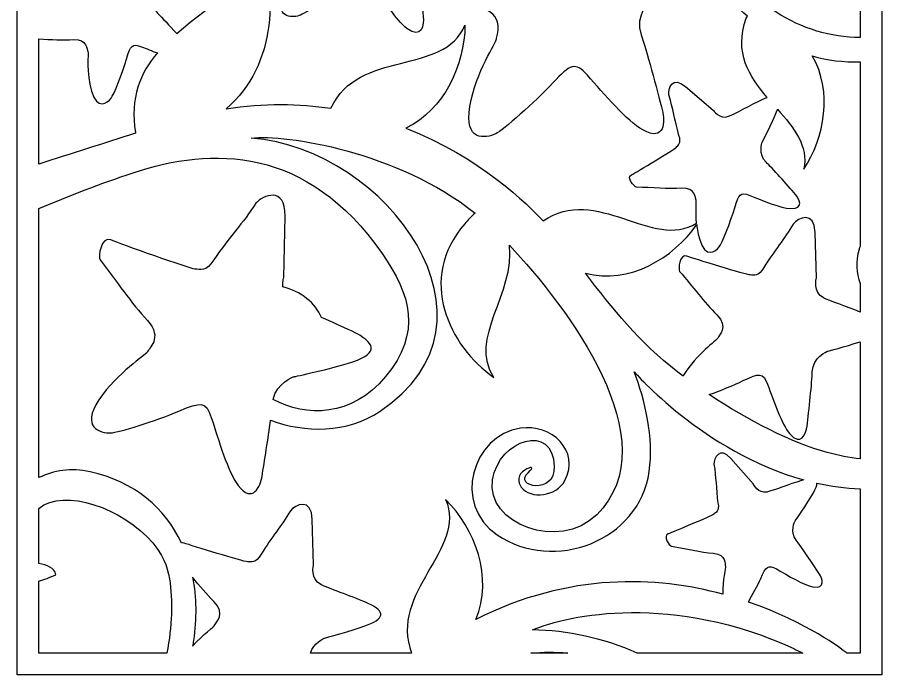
# Model space of a CAD drawing. Header units: centimetres. Extents: x -18.9 to -11, y -9 to 9.
# Drawn here: x -18.93 to -11.03, y -9 to -3 of the extents above; entities that cross this region are included whole.
import ezdxf

# ---------------------------------------------------------------- set-up
doc = ezdxf.new("R2010")
doc.units = ezdxf.units.CM
doc.header["$MEASUREMENT"] = 0
doc.layers.add('layer 1', color=7, linetype='Continuous')

msp = doc.modelspace()

# ---------------------------------------------------------------- linework, layer by layer
at = {"layer": 'layer 1', "color": 250, "lineweight": 30}
for points, knots in [([(-18.92894, -9.00021), (-18.92894, -9.00021), (-11.03381, -9.00021), (-11.03381, -9.00021), (-11.03381, -9.00021), (-11.03381, -9.00021), (-11.03381, 9.00069), (-11.03381, 9.00069), (-11.03381, 9.00069), (-11.03381, 9.00069), (-18.92894, 9.00069), (-18.92894, 9.00069), (-18.92894, 9.00069), (-18.92894, 9.00069), (-18.92894, -9.00021), (-18.92894, -9.00021)], [0, 0, 0, 0, 0.2, 0.2, 0.2, 0.2, 0.4, 0.4, 0.4, 0.4, 0.6, 0.6, 0.6, 0.6, 1, 1, 1, 1]), ([(-11.23119, -3.18339), (-11.23119, -3.18339), (-11.23119, -1.91637), (-11.23119, -1.91637), (-11.23119, -1.91637), (-11.23119, -1.91637), (-11.23384, -1.90781), (-11.23384, -1.90781), (-11.23384, -1.90781), (-11.23851, -1.89252), (-11.24248, -1.87732), (-11.2458, -1.86226), (-11.2458, -1.86226), (-11.2607, -1.87339), (-11.28616, -1.87781), (-11.32698, -1.87029), (-11.32698, -1.87029), (-11.42681, -1.85191), (-11.59229, -1.75024), (-11.71602, -1.68088), (-11.71602, -1.68088), (-11.80403, -1.63156), (-11.82513, -1.6541), (-11.88286, -1.78275), (-11.88286, -1.78275), (-11.94297, -1.9167), (-12.06266, -2.12189), (-12.093, -2.15158), (-12.093, -2.15158), (-12.13818, -2.19578), (-12.24714, -2.24956), (-12.27739, -2.05455), (-12.27739, -2.05455), (-12.30764, -1.85954), (-12.25063, -1.67061), (-12.25813, -1.65255), (-12.25813, -1.65255), (-12.26564, -1.63449), (-12.24392, -1.52607), (-12.38351, -1.51404), (-12.38351, -1.51404), (-12.49351, -1.50457), (-12.61239, -1.48022), (-12.73479, -1.45698), (-12.73479, -1.45698), (-12.73372, -1.59808), (-12.72415, -1.73069), (-12.70317, -1.84709), (-12.70317, -1.84709), (-12.67676, -1.99369), (-12.63473, -2.12977), (-12.57996, -2.25471), (-12.57996, -2.25471), (-12.56852, -2.26632), (-12.56224, -2.27989), (-12.56145, -2.29557), (-12.56145, -2.29557), (-12.29678, -2.85852), (-11.76687, -3.18151), (-11.23119, -3.18339)], [0, 0, 0, 0, 0.0625, 0.0625, 0.0625, 0.0625, 0.125, 0.125, 0.125, 0.125, 0.1875, 0.1875, 0.1875, 0.1875, 0.25, 0.25, 0.25, 0.25, 0.3125, 0.3125, 0.3125, 0.3125, 0.375, 0.375, 0.375, 0.375, 0.4375, 0.4375, 0.4375, 0.4375, 0.5, 0.5, 0.5, 0.5, 0.5625, 0.5625, 0.5625, 0.5625, 0.625, 0.625, 0.625, 0.625, 0.6875, 0.6875, 0.6875, 0.6875, 0.75, 0.75, 0.75, 0.75, 0.8125, 0.8125, 0.8125, 0.8125, 0.875, 0.875, 0.875, 0.875, 1, 1, 1, 1]), ([(-12.72459, -4.87725), (-13.12722, -5.13044), (-13.63642, -4.51922), (-14.12723, -4.85615), (-14.12723, -4.85615), (-14.26262, -4.70856), (-14.69942, -4.27548), (-15.38095, -4.01017), (-15.38095, -4.01017), (-15.02752, -3.8431), (-14.84437, -3.42984), (-14.83991, -3.07084), (-14.83991, -3.07084), (-15.03142, -3.53439), (-15.81307, -3.28213), (-16.06398, -3.82814), (-16.06398, -3.82814), (-16.35518, -3.78485), (-16.67484, -3.77964), (-17.0204, -3.83253), (-17.0204, -3.83253), (-16.55723, -3.4359), (-16.53768, -2.73513), (-16.75219, -2.23747), (-16.75219, -2.23747), (-16.74067, -2.65483), (-17.14837, -2.86347), (-17.47318, -3.147), (-17.47318, -3.147), (-17.53891, -3.07373), (-17.6094, -2.99677), (-17.6441, -2.96394), (-17.6441, -2.96394), (-17.71914, -2.89296), (-17.68082, -2.78368), (-17.68082, -2.78368), (-17.68082, -2.78368), (-17.68082, -2.78368), (-17.58733, -2.60563), (-17.54259, -2.48838), (-17.54259, -2.48838), (-17.48852, -2.34671), (-17.54364, -2.32771), (-17.67439, -2.38861), (-17.67439, -2.38861), (-17.78085, -2.43821), (-17.9345, -2.52426), (-17.98731, -2.54473), (-17.98731, -2.54473), (-18.06778, -2.57591), (-18.12813, -2.48799), (-18.12813, -2.48799), (-18.12813, -2.48799), (-18.12813, -2.48799), (-18.27815, -2.35973), (-18.27815, -2.35973), (-18.27815, -2.35973), (-17.84177, -2.40616), (-17.35907, -2.32585), (-16.86092, -2.01228), (-16.86092, -2.01228), (-16.79435, -1.97037), (-16.73329, -1.92187), (-16.6776, -1.86773), (-16.6776, -1.86773), (-16.554, -1.96325), (-16.43521, -2.0586), (-16.3179, -2.13169), (-16.3179, -2.13169), (-16.1734, -2.22172), (-16.25673, -2.32714), (-16.25856, -2.35083), (-16.25856, -2.35083), (-16.26039, -2.37453), (-16.42635, -2.54764), (-16.50119, -2.77548), (-16.50119, -2.77548), (-16.57603, -3.00332), (-16.42837, -3.0052), (-16.35508, -2.98226), (-16.35508, -2.98226), (-16.30583, -2.96685), (-16.06304, -2.81071), (-15.92405, -2.69885), (-15.92405, -2.69885), (-15.79057, -2.5914), (-15.75529, -2.57862), (-15.68722, -2.68059), (-15.68722, -2.68059), (-15.59149, -2.82395), (-15.46841, -3.02533), (-15.37047, -3.10031), (-15.37047, -3.10031), (-15.23259, -3.20585), (-15.2135, -3.05842), (-15.2208, -2.99273), (-15.2208, -2.99273), (-15.23241, -2.88836), (-15.2516, -2.72102), (-15.26891, -2.59581), (-15.26891, -2.59581), (-15.06326, -2.71029), (-14.86555, -2.82959), (-14.67562, -2.91269), (-14.67562, -2.91269), (-14.4642, -3.00517), (-14.55535, -3.16285), (-14.55317, -3.19498), (-14.55317, -3.19498), (-14.551, -3.22712), (-14.73972, -3.49175), (-14.79553, -3.81195), (-14.79553, -3.81195), (-14.85133, -4.13215), (-14.65293, -4.10579), (-14.55912, -4.0607), (-14.55912, -4.0607), (-14.4961, -4.0304), (-14.20101, -3.77353), (-14.03648, -3.59631), (-14.03648, -3.59631), (-13.87848, -3.42611), (-13.83367, -3.40207), (-13.72242, -3.5255), (-13.72242, -3.5255), (-13.56601, -3.69905), (-13.36155, -3.94506), (-13.21553, -4.02646), (-13.21553, -4.02646), (-13.00998, -4.14106), (-13.0132, -3.9396), (-13.03585, -3.85292), (-13.03585, -3.85292), (-13.08766, -3.65455), (-13.18622, -3.28404), (-13.23194, -3.15718), (-13.23194, -3.15718), (-13.29555, -2.98068), (-13.14399, -2.83479), (-13.14399, -2.83479), (-13.14399, -2.83479), (-13.14399, -2.83479), (-12.85861, -2.63102), (-12.6886, -2.47839), (-12.6886, -2.47839), (-12.58106, -2.65801), (-12.44101, -2.83034), (-12.26071, -2.98868), (-12.26071, -2.98868), (-12.26513, -2.99363), (-12.2687, -2.99968), (-12.27131, -3.00698), (-12.27131, -3.00698), (-12.38403, -3.32153), (-12.24474, -3.53582), (-12.08023, -3.72862), (-12.08023, -3.72862), (-12.09257, -3.73328), (-12.10583, -3.73897), (-12.11997, -3.74556), (-12.11997, -3.74556), (-12.22643, -3.79515), (-12.38009, -3.88121), (-12.43289, -3.90168), (-12.43289, -3.90168), (-12.51337, -3.93286), (-12.57372, -3.84493), (-12.57372, -3.84493), (-12.57372, -3.84493), (-12.57372, -3.84493), (-12.82438, -3.63063), (-12.82438, -3.63063), (-12.82438, -3.63063), (-12.94909, -3.52401), (-12.98694, -3.6524), (-12.97729, -3.70713), (-12.97729, -3.70713), (-12.93838, -3.83202), (-12.92687, -3.93084), (-12.88646, -4.07558), (-12.88646, -4.07558), (-12.85889, -4.14996), (-12.89426, -4.16679), (-12.91201, -4.18555), (-12.91201, -4.18555), (-12.92975, -4.20431), (-13.26973, -4.40987), (-13.32036, -4.43575), (-13.32036, -4.43575), (-13.371, -4.46163), (-13.29187, -4.548), (-13.27415, -4.54854), (-13.27415, -4.54854), (-13.12949, -4.55304), (-12.98678, -4.56572), (-12.85993, -4.55874), (-12.85993, -4.55874), (-12.73307, -4.55177), (-12.73877, -4.65188), (-12.72973, -4.66714), (-12.72973, -4.66714), (-12.72344, -4.67775), (-12.73467, -4.76654), (-12.72459, -4.87725)], [0, 0, 0, 0, 0.0192308, 0.0192308, 0.0192308, 0.0192308, 0.0384615, 0.0384615, 0.0384615, 0.0384615, 0.0576923, 0.0576923, 0.0576923, 0.0576923, 0.0769231, 0.0769231, 0.0769231, 0.0769231, 0.0961538, 0.0961538, 0.0961538, 0.0961538, 0.1153846, 0.1153846, 0.1153846, 0.1153846, 0.1346154, 0.1346154, 0.1346154, 0.1346154, 0.1538462, 0.1538462, 0.1538462, 0.1538462, 0.1730769, 0.1730769, 0.1730769, 0.1730769, 0.1923077, 0.1923077, 0.1923077, 0.1923077, 0.2115385, 0.2115385, 0.2115385, 0.2115385, 0.2307692, 0.2307692, 0.2307692, 0.2307692, 0.25, 0.25, 0.25, 0.25, 0.2692308, 0.2692308, 0.2692308, 0.2692308, 0.2884615, 0.2884615, 0.2884615, 0.2884615, 0.3076923, 0.3076923, 0.3076923, 0.3076923, 0.3269231, 0.3269231, 0.3269231, 0.3269231, 0.3461538, 0.3461538, 0.3461538, 0.3461538, 0.3653846, 0.3653846, 0.3653846, 0.3653846, 0.3846154, 0.3846154, 0.3846154, 0.3846154, 0.4038462, 0.4038462, 0.4038462, 0.4038462, 0.4230769, 0.4230769, 0.4230769, 0.4230769, 0.4423077, 0.4423077, 0.4423077, 0.4423077, 0.4615385, 0.4615385, 0.4615385, 0.4615385, 0.4807692, 0.4807692, 0.4807692, 0.4807692, 0.5, 0.5, 0.5, 0.5, 0.5192308, 0.5192308, 0.5192308, 0.5192308, 0.5384615, 0.5384615, 0.5384615, 0.5384615, 0.5576923, 0.5576923, 0.5576923, 0.5576923, 0.5769231, 0.5769231, 0.5769231, 0.5769231, 0.5961538, 0.5961538, 0.5961538, 0.5961538, 0.6153846, 0.6153846, 0.6153846, 0.6153846, 0.6346154, 0.6346154, 0.6346154, 0.6346154, 0.6538462, 0.6538462, 0.6538462, 0.6538462, 0.6730769, 0.6730769, 0.6730769, 0.6730769, 0.6923077, 0.6923077, 0.6923077, 0.6923077, 0.7115385, 0.7115385, 0.7115385, 0.7115385, 0.7307692, 0.7307692, 0.7307692, 0.7307692, 0.75, 0.75, 0.75, 0.75, 0.7692308, 0.7692308, 0.7692308, 0.7692308, 0.7884615, 0.7884615, 0.7884615, 0.7884615, 0.8076923, 0.8076923, 0.8076923, 0.8076923, 0.8269231, 0.8269231, 0.8269231, 0.8269231, 0.8461538, 0.8461538, 0.8461538, 0.8461538, 0.8653846, 0.8653846, 0.8653846, 0.8653846, 0.8846154, 0.8846154, 0.8846154, 0.8846154, 0.9038462, 0.9038462, 0.9038462, 0.9038462, 0.9230769, 0.9230769, 0.9230769, 0.9230769, 0.9423077, 0.9423077, 0.9423077, 0.9423077, 0.9615385, 0.9615385, 0.9615385, 0.9615385, 1, 1, 1, 1]), ([(-18.73156, -3.19557), (-18.73156, -3.19557), (-18.73156, -4.33814), (-18.73156, -4.33814), (-18.73156, -4.33814), (-18.43872, -4.24208), (-18.13697, -4.14994), (-17.84849, -4.05462), (-17.84849, -4.05462), (-17.84875, -4.05341), (-17.84902, -4.05221), (-17.84922, -4.05096), (-17.84922, -4.05096), (-17.90202, -3.73199), (-17.80487, -3.50671), (-17.64971, -3.32324), (-17.64971, -3.32324), (-17.69969, -3.30415), (-17.7496, -3.28379), (-17.79384, -3.26663), (-17.79384, -3.26663), (-17.87914, -3.23354), (-17.89521, -3.25647), (-17.93066, -3.37932), (-17.93066, -3.37932), (-17.96757, -3.50724), (-18.04891, -3.70667), (-18.07238, -3.7372), (-18.07238, -3.7372), (-18.1073, -3.78263), (-18.19829, -3.84479), (-18.25027, -3.67355), (-18.25027, -3.67355), (-18.30224, -3.50233), (-18.27511, -3.32545), (-18.28415, -3.31019), (-18.28415, -3.31019), (-18.2932, -3.29494), (-18.28749, -3.19483), (-18.41434, -3.2018), (-18.41434, -3.2018), (-18.5127, -3.20721), (-18.62061, -3.20082), (-18.73156, -3.19557)], [0, 0, 0, 0, 0.0833333, 0.0833333, 0.0833333, 0.0833333, 0.1666667, 0.1666667, 0.1666667, 0.1666667, 0.25, 0.25, 0.25, 0.25, 0.3333333, 0.3333333, 0.3333333, 0.3333333, 0.4166667, 0.4166667, 0.4166667, 0.4166667, 0.5, 0.5, 0.5, 0.5, 0.5833333, 0.5833333, 0.5833333, 0.5833333, 0.6666667, 0.6666667, 0.6666667, 0.6666667, 0.75, 0.75, 0.75, 0.75, 0.8333333, 0.8333333, 0.8333333, 0.8333333, 1, 1, 1, 1]), ([(-11.23119, -5.68887), (-11.23119, -5.68887), (-11.23119, -5.4296), (-11.23119, -5.4296), (-11.23119, -5.4296), (-11.2673, -5.33313), (-11.27196, -5.22455), (-11.24084, -5.11914), (-11.24084, -5.11914), (-11.23783, -5.10895), (-11.23446, -5.09914), (-11.23119, -5.08922), (-11.23119, -5.08922), (-11.23119, -5.08922), (-11.23119, -3.40411), (-11.23119, -3.40411), (-11.23119, -3.40411), (-11.38289, -3.40818), (-11.53041, -3.39091), (-11.66902, -3.34901), (-11.66902, -3.34901), (-11.47757, -3.67166), (-11.55571, -4.09844), (-11.74638, -4.38502), (-11.74638, -4.38502), (-11.70093, -4.16933), (-11.83573, -4.00582), (-11.9851, -3.83701), (-11.9851, -3.83701), (-11.98609, -3.83974), (-11.98709, -3.8425), (-11.98817, -3.84533), (-11.98817, -3.84533), (-12.03292, -3.96257), (-12.12641, -4.14062), (-12.12641, -4.14062), (-12.12641, -4.14062), (-12.12641, -4.14062), (-12.16472, -4.2499), (-12.08969, -4.32088), (-12.08969, -4.32088), (-12.03575, -4.3719), (-11.89542, -4.52958), (-11.82074, -4.61423), (-11.82074, -4.61423), (-11.78812, -4.65122), (-11.73657, -4.74945), (-11.86603, -4.7441), (-11.86603, -4.7441), (-11.958, -4.74031), (-12.1195, -4.67009), (-12.23943, -4.62357), (-12.23943, -4.62357), (-12.32472, -4.59048), (-12.34078, -4.61341), (-12.37623, -4.73626), (-12.37623, -4.73626), (-12.41315, -4.86418), (-12.4945, -5.06362), (-12.51796, -5.09414), (-12.51796, -5.09414), (-12.55289, -5.13957), (-12.64387, -5.20173), (-12.69585, -5.0305), (-12.69585, -5.0305), (-12.71029, -4.98292), (-12.71864, -4.9349), (-12.72334, -4.89003), (-12.72334, -4.89003), (-12.93656, -5.19595), (-13.33996, -5.43941), (-13.73994, -5.33506), (-13.73994, -5.33506), (-13.48919, -5.65863), (-13.25538, -5.95939), (-12.89647, -6.23651), (-12.89647, -6.23651), (-12.88049, -6.24885), (-12.86429, -6.26115), (-12.84794, -6.27345), (-12.84794, -6.27345), (-12.84626, -6.27056), (-12.84453, -6.26763), (-12.84273, -6.26465), (-12.84273, -6.26465), (-12.72641, -6.07164), (-12.53811, -5.94785), (-12.53145, -5.92652), (-12.53145, -5.92652), (-12.52481, -5.9052), (-12.42637, -5.82611), (-12.53987, -5.71335), (-12.53987, -5.71335), (-12.65337, -5.60058), (-12.76186, -5.45641), (-12.87966, -5.31733), (-12.87966, -5.31733), (-12.89409, -5.30029), (-12.88004, -5.15345), (-12.81313, -5.17898), (-12.81313, -5.17898), (-12.74622, -5.20452), (-12.26726, -5.34914), (-12.23474, -5.34991), (-12.23474, -5.34991), (-12.20223, -5.35069), (-12.15665, -5.36958), (-12.11035, -5.28107), (-12.11035, -5.28107), (-12.00904, -5.12121), (-11.92633, -5.02711), (-11.84234, -4.88539), (-11.84234, -4.88539), (-11.79927, -4.83021), (-11.64728, -4.75734), (-11.64183, -4.96389), (-11.64183, -4.96389), (-11.64183, -4.96389), (-11.63087, -5.37907), (-11.63087, -5.37907), (-11.63087, -5.37907), (-11.63087, -5.37907), (-11.66223, -5.50966), (-11.56519, -5.55862), (-11.56519, -5.55862), (-11.51249, -5.58522), (-11.35956, -5.63855), (-11.23119, -5.68887)], [0, 0, 0, 0, 0.030303, 0.030303, 0.030303, 0.030303, 0.0606061, 0.0606061, 0.0606061, 0.0606061, 0.0909091, 0.0909091, 0.0909091, 0.0909091, 0.1212121, 0.1212121, 0.1212121, 0.1212121, 0.1515152, 0.1515152, 0.1515152, 0.1515152, 0.1818182, 0.1818182, 0.1818182, 0.1818182, 0.2121212, 0.2121212, 0.2121212, 0.2121212, 0.2424242, 0.2424242, 0.2424242, 0.2424242, 0.2727273, 0.2727273, 0.2727273, 0.2727273, 0.3030303, 0.3030303, 0.3030303, 0.3030303, 0.3333333, 0.3333333, 0.3333333, 0.3333333, 0.3636364, 0.3636364, 0.3636364, 0.3636364, 0.3939394, 0.3939394, 0.3939394, 0.3939394, 0.4242424, 0.4242424, 0.4242424, 0.4242424, 0.4545455, 0.4545455, 0.4545455, 0.4545455, 0.4848485, 0.4848485, 0.4848485, 0.4848485, 0.5151515, 0.5151515, 0.5151515, 0.5151515, 0.5454545, 0.5454545, 0.5454545, 0.5454545, 0.5757576, 0.5757576, 0.5757576, 0.5757576, 0.6060606, 0.6060606, 0.6060606, 0.6060606, 0.6363636, 0.6363636, 0.6363636, 0.6363636, 0.6666667, 0.6666667, 0.6666667, 0.6666667, 0.6969697, 0.6969697, 0.6969697, 0.6969697, 0.7272727, 0.7272727, 0.7272727, 0.7272727, 0.7575758, 0.7575758, 0.7575758, 0.7575758, 0.7878788, 0.7878788, 0.7878788, 0.7878788, 0.8181818, 0.8181818, 0.8181818, 0.8181818, 0.8484848, 0.8484848, 0.8484848, 0.8484848, 0.8787879, 0.8787879, 0.8787879, 0.8787879, 0.9090909, 0.9090909, 0.9090909, 0.9090909, 0.9393939, 0.9393939, 0.9393939, 0.9393939, 1, 1, 1, 1]), ([(-16.2524, -8.80283), (-16.2524, -8.80283), (-15.32753, -8.80283), (-15.32753, -8.80283), (-15.32753, -8.80283), (-15.54101, -8.24384), (-14.81829, -7.85942), (-15.017, -7.39979), (-15.017, -7.39979), (-14.7505, -7.6652), (-14.57791, -8.11281), (-14.74035, -8.4949), (-14.74035, -8.4949), (-13.8833, -8.06359), (-13.08726, -8.10294), (-12.4854, -8.26487), (-12.4854, -8.26487), (-12.48776, -8.13356), (-12.45607, -8.02304), (-12.46133, -8.01038), (-12.46133, -8.01038), (-12.46778, -7.99487), (-12.44912, -7.90177), (-12.56898, -7.89145), (-12.56898, -7.89145), (-12.68883, -7.88112), (-12.82095, -7.85026), (-12.95596, -7.82682), (-12.95596, -7.82682), (-12.9725, -7.82396), (-13.03521, -7.73246), (-12.9843, -7.71494), (-12.9843, -7.71494), (-12.93339, -7.6974), (-12.58733, -7.54988), (-12.5682, -7.53464), (-12.5682, -7.53464), (-12.54907, -7.51942), (-12.51366, -7.50834), (-12.52963, -7.43494), (-12.52963, -7.43494), (-12.54828, -7.29387), (-12.54593, -7.19971), (-12.56581, -7.07745), (-12.56581, -7.07745), (-12.56758, -7.02485), (-12.51504, -6.90952), (-12.41229, -7.02604), (-12.41229, -7.02604), (-12.41229, -7.02604), (-12.20577, -7.26028), (-12.20577, -7.26028), (-12.20577, -7.26028), (-12.20577, -7.26028), (-12.16088, -7.35074), (-12.0813, -7.3322), (-12.0813, -7.3322), (-12.02907, -7.32002), (-11.87357, -7.25977), (-11.76717, -7.22743), (-11.76717, -7.22743), (-11.76002, -7.22525), (-11.75315, -7.22327), (-11.74648, -7.22149), (-11.74648, -7.22149), (-12.66112, -6.9686), (-13.29467, -6.23405), (-13.29467, -6.23405), (-13.29467, -6.23405), (-13.19701, -6.48733), (-13.11219, -6.83652), (-13.15708, -7.1458), (-13.15708, -7.1458), (-13.24899, -7.77931), (-14.02726, -8.07511), (-14.54608, -7.72349), (-14.54608, -7.72349), (-14.9599, -7.44303), (-14.77247, -6.8162), (-14.33377, -6.75005), (-14.33377, -6.75005), (-14.05238, -6.70764), (-13.78272, -6.95485), (-13.92791, -7.22831), (-13.92791, -7.22831), (-14.00445, -7.37245), (-14.2405, -7.40339), (-14.32715, -7.2868), (-14.32715, -7.2868), (-14.35691, -7.24678), (-14.36314, -7.16662), (-14.2929, -7.13232), (-14.2929, -7.13232), (-14.23971, -7.09851), (-14.19926, -7.09822), (-14.26264, -7.15576), (-14.26264, -7.15576), (-14.40465, -7.2847), (-14.01072, -7.36379), (-14.02537, -7.09849), (-14.02537, -7.09849), (-14.03329, -6.69792), (-14.5285, -6.84813), (-14.58868, -7.22045), (-14.58868, -7.22045), (-14.65282, -7.61714), (-13.98248, -7.88159), (-13.63683, -7.53916), (-13.63683, -7.53916), (-12.96539, -6.87397), (-13.91054, -5.63333), (-14.43428, -5.07835), (-14.43428, -5.07835), (-14.37781, -5.51185), (-14.81094, -5.93061), (-14.57609, -6.28665), (-14.57609, -6.28665), (-14.98187, -6.00406), (-15.28283, -5.3831), (-14.84093, -4.88267), (-14.84093, -4.88267), (-14.81652, -4.85502), (-14.78301, -4.81704), (-14.74754, -4.78513), (-14.74754, -4.78513), (-15.46508, -4.21807), (-16.47354, -4.06542), (-16.79381, -4.10046), (-16.79381, -4.10046), (-15.55003, -4.19627), (-14.38815, -5.7799), (-15.61512, -6.59394), (-15.61512, -6.59394), (-15.92132, -6.79709), (-16.30255, -6.79318), (-16.6157, -6.67673), (-16.6157, -6.67673), (-16.63699, -6.83679), (-16.67169, -7.05567), (-16.69358, -7.19067), (-16.69358, -7.19067), (-16.707, -7.27335), (-16.78042, -7.44686), (-16.91287, -7.27113), (-16.91287, -7.27113), (-17.00697, -7.1463), (-17.0888, -6.85862), (-17.15693, -6.65105), (-17.15693, -6.65105), (-17.20539, -6.50343), (-17.2528, -6.50703), (-17.45228, -6.59285), (-17.45228, -6.59285), (-17.66, -6.6822), (-18.00948, -6.79029), (-18.07484, -6.79236), (-18.07484, -6.79236), (-18.17212, -6.79547), (-18.35175, -6.74298), (-18.18295, -6.49025), (-18.18295, -6.49025), (-18.01415, -6.23752), (-17.7527, -6.08258), (-17.7424, -6.05427), (-17.7424, -6.05427), (-17.73212, -6.02596), (-17.59454, -5.92559), (-17.74036, -5.76656), (-17.74036, -5.76656), (-17.88619, -5.60752), (-18.02331, -5.4065), (-18.17327, -5.21175), (-18.17327, -5.21175), (-18.19163, -5.18789), (-18.1635, -4.99095), (-18.07498, -5.02955), (-18.07498, -5.02955), (-17.98644, -5.06813), (-17.35027, -5.29301), (-17.30652, -5.29609), (-17.30652, -5.29609), (-17.26276, -5.29918), (-17.20255, -5.32749), (-17.13462, -5.21116), (-17.13462, -5.21116), (-16.98811, -5.00215), (-16.87079, -4.88058), (-16.74875, -4.69492), (-16.74875, -4.69492), (-16.68728, -4.62329), (-16.47794, -4.53465), (-16.48355, -4.81325), (-16.48355, -4.81325), (-16.48355, -4.81325), (-16.49483, -5.37323), (-16.49483, -5.37323), (-16.49483, -5.37323), (-16.49483, -5.37323), (-16.50575, -5.41098), (-16.50454, -5.4586), (-16.50454, -5.4586), (-16.34174, -5.49786), (-16.20318, -5.60625), (-16.15026, -5.73974), (-16.15026, -5.73974), (-16.05644, -5.77995), (-15.95607, -5.8232), (-15.87549, -5.86189), (-15.87549, -5.86189), (-15.65466, -5.96792), (-15.62022, -6.06076), (-15.86448, -6.14241), (-15.86448, -6.14241), (-16.06661, -6.20999), (-16.4011, -6.27909), (-16.4011, -6.27909), (-16.4011, -6.27909), (-16.4011, -6.27909), (-16.56135, -6.3376), (-16.59331, -6.48703), (-16.59331, -6.48703), (-16.29097, -6.64599), (-15.87558, -6.65371), (-15.56564, -6.27863), (-15.56564, -6.27863), (-15.23256, -5.87554), (-15.33553, -5.5297), (-15.59712, -5.15392), (-15.59712, -5.15392), (-16.28221, -4.16972), (-17.15234, -4.17865), (-17.87093, -4.41695), (-17.87093, -4.41695), (-18.17028, -4.51623), (-18.45534, -4.6291), (-18.73156, -4.7426), (-18.73156, -4.7426), (-18.73156, -4.7426), (-18.73156, -7.20088), (-18.73156, -7.20088), (-18.73156, -7.20088), (-18.5963, -7.13592), (-18.43823, -7.10938), (-18.26483, -7.14742), (-18.26483, -7.14742), (-17.85375, -7.2376), (-17.57857, -7.48086), (-17.43047, -7.79636), (-17.43047, -7.79636), (-17.42316, -7.79408), (-17.41491, -7.79431), (-17.40564, -7.79785), (-17.40564, -7.79785), (-17.33873, -7.82339), (-16.85976, -7.96801), (-16.82725, -7.96878), (-16.82725, -7.96878), (-16.79474, -7.96956), (-16.74915, -7.98844), (-16.70285, -7.89994), (-16.70285, -7.89994), (-16.60155, -7.74007), (-16.51884, -7.64598), (-16.43485, -7.50426), (-16.43485, -7.50426), (-16.39178, -7.44908), (-16.23979, -7.37621), (-16.23434, -7.58276), (-16.23434, -7.58276), (-16.23434, -7.58276), (-16.22338, -7.99793), (-16.22338, -7.99793), (-16.22338, -7.99793), (-16.22338, -7.99793), (-16.25473, -8.12853), (-16.1577, -8.17749), (-16.1577, -8.17749), (-16.09402, -8.20962), (-15.88395, -8.28076), (-15.74778, -8.33851), (-15.74778, -8.33851), (-15.58056, -8.40943), (-15.55185, -8.47701), (-15.72995, -8.54592), (-15.72995, -8.54592), (-15.87733, -8.60294), (-16.12271, -8.66566), (-16.12271, -8.66566), (-16.12271, -8.66566), (-16.12271, -8.66566), (-16.22301, -8.70766), (-16.2524, -8.80283)], [0, 0, 0, 0, 0.0135135, 0.0135135, 0.0135135, 0.0135135, 0.027027, 0.027027, 0.027027, 0.027027, 0.0405405, 0.0405405, 0.0405405, 0.0405405, 0.0540541, 0.0540541, 0.0540541, 0.0540541, 0.0675676, 0.0675676, 0.0675676, 0.0675676, 0.0810811, 0.0810811, 0.0810811, 0.0810811, 0.0945946, 0.0945946, 0.0945946, 0.0945946, 0.1081081, 0.1081081, 0.1081081, 0.1081081, 0.1216216, 0.1216216, 0.1216216, 0.1216216, 0.1351351, 0.1351351, 0.1351351, 0.1351351, 0.1486486, 0.1486486, 0.1486486, 0.1486486, 0.1621622, 0.1621622, 0.1621622, 0.1621622, 0.1756757, 0.1756757, 0.1756757, 0.1756757, 0.1891892, 0.1891892, 0.1891892, 0.1891892, 0.2027027, 0.2027027, 0.2027027, 0.2027027, 0.2162162, 0.2162162, 0.2162162, 0.2162162, 0.2297297, 0.2297297, 0.2297297, 0.2297297, 0.2432432, 0.2432432, 0.2432432, 0.2432432, 0.2567568, 0.2567568, 0.2567568, 0.2567568, 0.2702703, 0.2702703, 0.2702703, 0.2702703, 0.2837838, 0.2837838, 0.2837838, 0.2837838, 0.2972973, 0.2972973, 0.2972973, 0.2972973, 0.3108108, 0.3108108, 0.3108108, 0.3108108, 0.3243243, 0.3243243, 0.3243243, 0.3243243, 0.3378378, 0.3378378, 0.3378378, 0.3378378, 0.3513514, 0.3513514, 0.3513514, 0.3513514, 0.3648649, 0.3648649, 0.3648649, 0.3648649, 0.3783784, 0.3783784, 0.3783784, 0.3783784, 0.3918919, 0.3918919, 0.3918919, 0.3918919, 0.4054054, 0.4054054, 0.4054054, 0.4054054, 0.4189189, 0.4189189, 0.4189189, 0.4189189, 0.4324324, 0.4324324, 0.4324324, 0.4324324, 0.4459459, 0.4459459, 0.4459459, 0.4459459, 0.4594595, 0.4594595, 0.4594595, 0.4594595, 0.472973, 0.472973, 0.472973, 0.472973, 0.4864865, 0.4864865, 0.4864865, 0.4864865, 0.5, 0.5, 0.5, 0.5, 0.5135135, 0.5135135, 0.5135135, 0.5135135, 0.527027, 0.527027, 0.527027, 0.527027, 0.5405405, 0.5405405, 0.5405405, 0.5405405, 0.5540541, 0.5540541, 0.5540541, 0.5540541, 0.5675676, 0.5675676, 0.5675676, 0.5675676, 0.5810811, 0.5810811, 0.5810811, 0.5810811, 0.5945946, 0.5945946, 0.5945946, 0.5945946, 0.6081081, 0.6081081, 0.6081081, 0.6081081, 0.6216216, 0.6216216, 0.6216216, 0.6216216, 0.6351351, 0.6351351, 0.6351351, 0.6351351, 0.6486486, 0.6486486, 0.6486486, 0.6486486, 0.6621622, 0.6621622, 0.6621622, 0.6621622, 0.6756757, 0.6756757, 0.6756757, 0.6756757, 0.6891892, 0.6891892, 0.6891892, 0.6891892, 0.7027027, 0.7027027, 0.7027027, 0.7027027, 0.7162162, 0.7162162, 0.7162162, 0.7162162, 0.7297297, 0.7297297, 0.7297297, 0.7297297, 0.7432432, 0.7432432, 0.7432432, 0.7432432, 0.7567568, 0.7567568, 0.7567568, 0.7567568, 0.7702703, 0.7702703, 0.7702703, 0.7702703, 0.7837838, 0.7837838, 0.7837838, 0.7837838, 0.7972973, 0.7972973, 0.7972973, 0.7972973, 0.8108108, 0.8108108, 0.8108108, 0.8108108, 0.8243243, 0.8243243, 0.8243243, 0.8243243, 0.8378378, 0.8378378, 0.8378378, 0.8378378, 0.8513514, 0.8513514, 0.8513514, 0.8513514, 0.8648649, 0.8648649, 0.8648649, 0.8648649, 0.8783784, 0.8783784, 0.8783784, 0.8783784, 0.8918919, 0.8918919, 0.8918919, 0.8918919, 0.9054054, 0.9054054, 0.9054054, 0.9054054, 0.9189189, 0.9189189, 0.9189189, 0.9189189, 0.9324324, 0.9324324, 0.9324324, 0.9324324, 0.9459459, 0.9459459, 0.9459459, 0.9459459, 0.9594595, 0.9594595, 0.9594595, 0.9594595, 0.972973, 0.972973, 0.972973, 0.972973, 1, 1, 1, 1]), ([(-11.23119, -7.02926), (-11.23119, -7.02926), (-11.23119, -5.9602), (-11.23119, -5.9602), (-11.23119, -5.9602), (-11.37035, -6.00595), (-11.5302, -6.04679), (-11.5302, -6.04679), (-11.5302, -6.04679), (-11.5302, -6.04679), (-11.66473, -6.10311), (-11.66784, -6.23315), (-11.66784, -6.23315), (-11.67007, -6.32663), (-11.6992, -6.59085), (-11.7154, -6.73208), (-11.7154, -6.73208), (-11.72249, -6.79378), (-11.77089, -6.92484), (-11.87505, -6.79924), (-11.87505, -6.79924), (-11.94906, -6.71003), (-12.01959, -6.49977), (-12.07722, -6.34837), (-12.07722, -6.34837), (-12.1182, -6.24069), (-12.1532, -6.245), (-12.29799, -6.31545), (-12.29799, -6.31545), (-12.3866, -6.35855), (-12.51126, -6.40812), (-12.6088, -6.44245), (-12.6088, -6.44245), (-12.25392, -6.67859), (-11.85366, -6.88404), (-11.53063, -6.97193), (-11.53063, -6.97193), (-11.4293, -6.9995), (-11.32928, -7.01835), (-11.23119, -7.02926)], [0, 0, 0, 0, 0.0909091, 0.0909091, 0.0909091, 0.0909091, 0.1818182, 0.1818182, 0.1818182, 0.1818182, 0.2727273, 0.2727273, 0.2727273, 0.2727273, 0.3636364, 0.3636364, 0.3636364, 0.3636364, 0.4545455, 0.4545455, 0.4545455, 0.4545455, 0.5454545, 0.5454545, 0.5454545, 0.5454545, 0.6363636, 0.6363636, 0.6363636, 0.6363636, 0.7272727, 0.7272727, 0.7272727, 0.7272727, 0.8181818, 0.8181818, 0.8181818, 0.8181818, 1, 1, 1, 1]), ([(-11.35091, -8.80283), (-11.35091, -8.80283), (-11.23119, -8.80283), (-11.23119, -8.80283), (-11.23119, -8.80283), (-11.23119, -8.80283), (-11.23119, -7.30397), (-11.23119, -7.30397), (-11.23119, -7.30397), (-11.36685, -7.2983), (-11.49854, -7.27987), (-11.62537, -7.25167), (-11.62537, -7.25167), (-11.6259, -7.27223), (-11.63605, -7.30084), (-11.65687, -7.33847), (-11.65687, -7.33847), (-11.7144, -7.44245), (-11.82571, -7.59695), (-11.82571, -7.59695), (-11.82571, -7.59695), (-11.82571, -7.59695), (-11.87617, -7.69431), (-11.81525, -7.77083), (-11.81525, -7.77083), (-11.77146, -7.82583), (-11.66086, -7.9923), (-11.60211, -8.0816), (-11.60211, -8.0816), (-11.57644, -8.12061), (-11.54117, -8.21956), (-11.66183, -8.19733), (-11.66183, -8.19733), (-11.74754, -8.18154), (-11.88962, -8.09426), (-11.99587, -8.0347), (-11.99587, -8.0347), (-12.07143, -7.99235), (-12.08954, -8.01171), (-12.13911, -8.12216), (-12.13911, -8.12216), (-12.16812, -8.1868), (-12.2133, -8.27076), (-12.25193, -8.33643), (-12.25193, -8.33643), (-11.71389, -8.5221), (-11.38129, -8.78075), (-11.38129, -8.78075), (-11.38129, -8.78075), (-11.37133, -8.78788), (-11.3612, -8.79527), (-11.35091, -8.80283)], [0, 0, 0, 0, 0.0714286, 0.0714286, 0.0714286, 0.0714286, 0.1428571, 0.1428571, 0.1428571, 0.1428571, 0.2142857, 0.2142857, 0.2142857, 0.2142857, 0.2857143, 0.2857143, 0.2857143, 0.2857143, 0.3571429, 0.3571429, 0.3571429, 0.3571429, 0.4285714, 0.4285714, 0.4285714, 0.4285714, 0.5, 0.5, 0.5, 0.5, 0.5714286, 0.5714286, 0.5714286, 0.5714286, 0.6428571, 0.6428571, 0.6428571, 0.6428571, 0.7142857, 0.7142857, 0.7142857, 0.7142857, 0.7857143, 0.7857143, 0.7857143, 0.7857143, 0.8571429, 0.8571429, 0.8571429, 0.8571429, 1, 1, 1, 1]), ([(-18.73156, -8.80283), (-18.73156, -8.80283), (-17.56413, -8.80283), (-17.56413, -8.80283), (-17.56413, -8.80283), (-17.51325, -8.5617), (-17.50711, -8.31848), (-17.53901, -8.12575), (-17.53901, -8.12575), (-17.55872, -8.00661), (-17.60714, -7.894), (-17.69237, -7.79551), (-17.69237, -7.79551), (-17.96584, -7.4795), (-18.50223, -7.28942), (-18.73156, -7.48205), (-18.73156, -7.48205), (-18.73156, -7.48205), (-18.73156, -7.98523), (-18.73156, -7.98523), (-18.73156, -7.98523), (-18.65717, -8.0006), (-18.5895, -8.02198), (-18.57659, -8.08696), (-18.57659, -8.08696), (-18.63231, -8.11229), (-18.68379, -8.13194), (-18.73156, -8.14688), (-18.73156, -8.14688), (-18.73156, -8.14688), (-18.73156, -8.80283), (-18.73156, -8.80283)], [0, 0, 0, 0, 0.1111111, 0.1111111, 0.1111111, 0.1111111, 0.2222222, 0.2222222, 0.2222222, 0.2222222, 0.3333333, 0.3333333, 0.3333333, 0.3333333, 0.4444444, 0.4444444, 0.4444444, 0.4444444, 0.5555556, 0.5555556, 0.5555556, 0.5555556, 0.6666667, 0.6666667, 0.6666667, 0.6666667, 0.7777778, 0.7777778, 0.7777778, 0.7777778, 1, 1, 1, 1]), ([(-17.32834, -8.74082), (-17.32541, -8.72302), (-17.32235, -8.70551), (-17.31961, -8.6873), (-17.31961, -8.6873), (-17.28982, -8.48971), (-17.29248, -8.29346), (-17.32878, -8.10994), (-17.32878, -8.10994), (-17.26312, -8.18988), (-17.1986, -8.26641), (-17.13238, -8.33222), (-17.13238, -8.33222), (-17.01888, -8.44497), (-17.11732, -8.52407), (-17.12396, -8.54539), (-17.12396, -8.54539), (-17.12878, -8.56086), (-17.22916, -8.63023), (-17.32834, -8.74082)], [0, 0, 0, 0, 0.1666667, 0.1666667, 0.1666667, 0.1666667, 0.3333333, 0.3333333, 0.3333333, 0.3333333, 0.5, 0.5, 0.5, 0.5, 0.6666667, 0.6666667, 0.6666667, 0.6666667, 1, 1, 1, 1]), ([(-13.26591, -8.80283), (-13.26591, -8.80283), (-11.75552, -8.80283), (-11.75552, -8.80283), (-11.75552, -8.80283), (-11.78393, -8.78803), (-11.8113, -8.77442), (-11.83721, -8.7624), (-11.83721, -8.7624), (-12.93334, -8.25365), (-13.89976, -8.44965), (-14.2238, -8.592), (-14.2238, -8.592), (-13.90717, -8.59414), (-13.56893, -8.6689), (-13.26591, -8.80283)], [0, 0, 0, 0, 0.2, 0.2, 0.2, 0.2, 0.4, 0.4, 0.4, 0.4, 0.6, 0.6, 0.6, 0.6, 1, 1, 1, 1]), ([(-14.23955, -8.80283), (-14.23955, -8.80283), (-13.90177, -8.80283), (-13.90177, -8.80283), (-13.90177, -8.80283), (-14.01683, -8.79073), (-14.12954, -8.79148), (-14.23955, -8.80283)], [0, 0, 0, 0, 0.3333333, 0.3333333, 0.3333333, 0.3333333, 1, 1, 1, 1])]:
    msp.add_open_spline(points, degree=3, knots=knots, dxfattribs=at)

doc.saveas('drawing.dxf')
